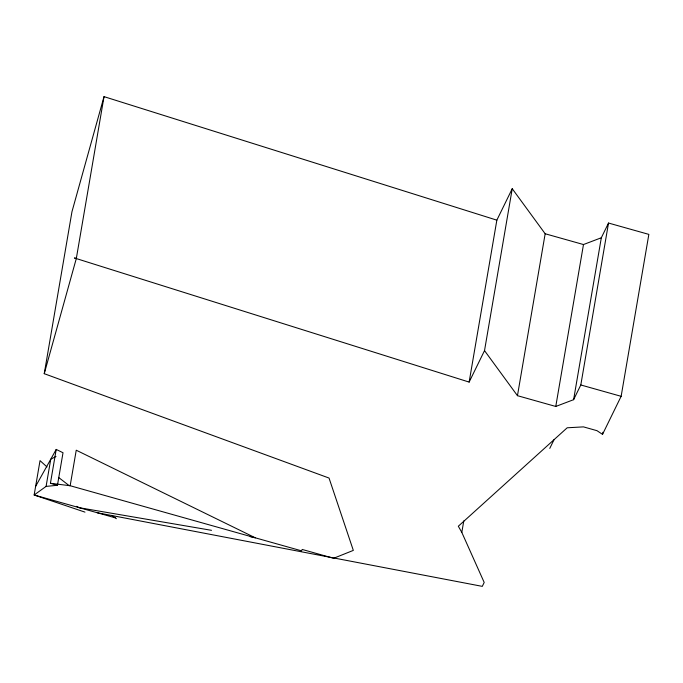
<?xml version="1.0" encoding="UTF-8"?>
<svg xmlns="http://www.w3.org/2000/svg" width="683" height="683" viewBox="0 0 683 683"><rect width="100%" height="100%" fill="white"/><g stroke="black" fill="none" stroke-linecap="round" stroke-linejoin="round"><path stroke-width="1.02" d="M84.974 512.122L34.15 494.996L46.085 486.407L57.449 485.272L63.015 452.744L56.219 449.423L50.422 483.291L70.161 485.724L301.544 550.831L302.219 549.456L333.611 558.293L353.324 550.396L329.035 478.049L44.241 373.686L71.954 211.764L104.021 96.636L496.848 220.157L512.233 188.704L545.162 233.757L583.478 244.54L601.322 237.761L608.519 223.042L648.85 234.389L621.137 396.319L602.526 434.362L596.993 430.683L583.461 426.875L567.189 427.789L458.327 526.226L461.81 532.407L484.196 582.454L482.283 586.364L97.251 512.745M76.308 258.567L104.021 96.636M46.085 486.407L50.738 459.249L55.997 456.457M70.161 485.724L76.24 450.208L255.357 537.828L250.174 536.616M44.241 373.686L76.334 258.456L74.413 257.969L469.136 382.087L496.848 220.157M469.136 382.087L484.52 350.627L512.233 188.704M461.81 532.407L463.783 520.916M608.519 223.042L580.806 384.973L573.609 399.683L555.766 406.462L517.458 395.679L545.162 233.757M555.766 406.462L583.478 244.54M573.609 399.683L601.322 237.761M602.526 434.362L602.884 432.262M549.772 448.398L554.041 439.69M35.636 486.33L56.219 449.423M211.508 530.324L79.416 507.742L76.564 506.351M580.806 384.973L621.137 396.319M50.422 483.291L57.449 485.272M116.4 518.687L115.162 517.791L34.15 494.996L40.032 460.632L46.982 466.933M69.35 485.758L58.567 477.426M111.705 515.375L115.162 517.791M484.52 350.627L517.458 395.679"/></g></svg>
